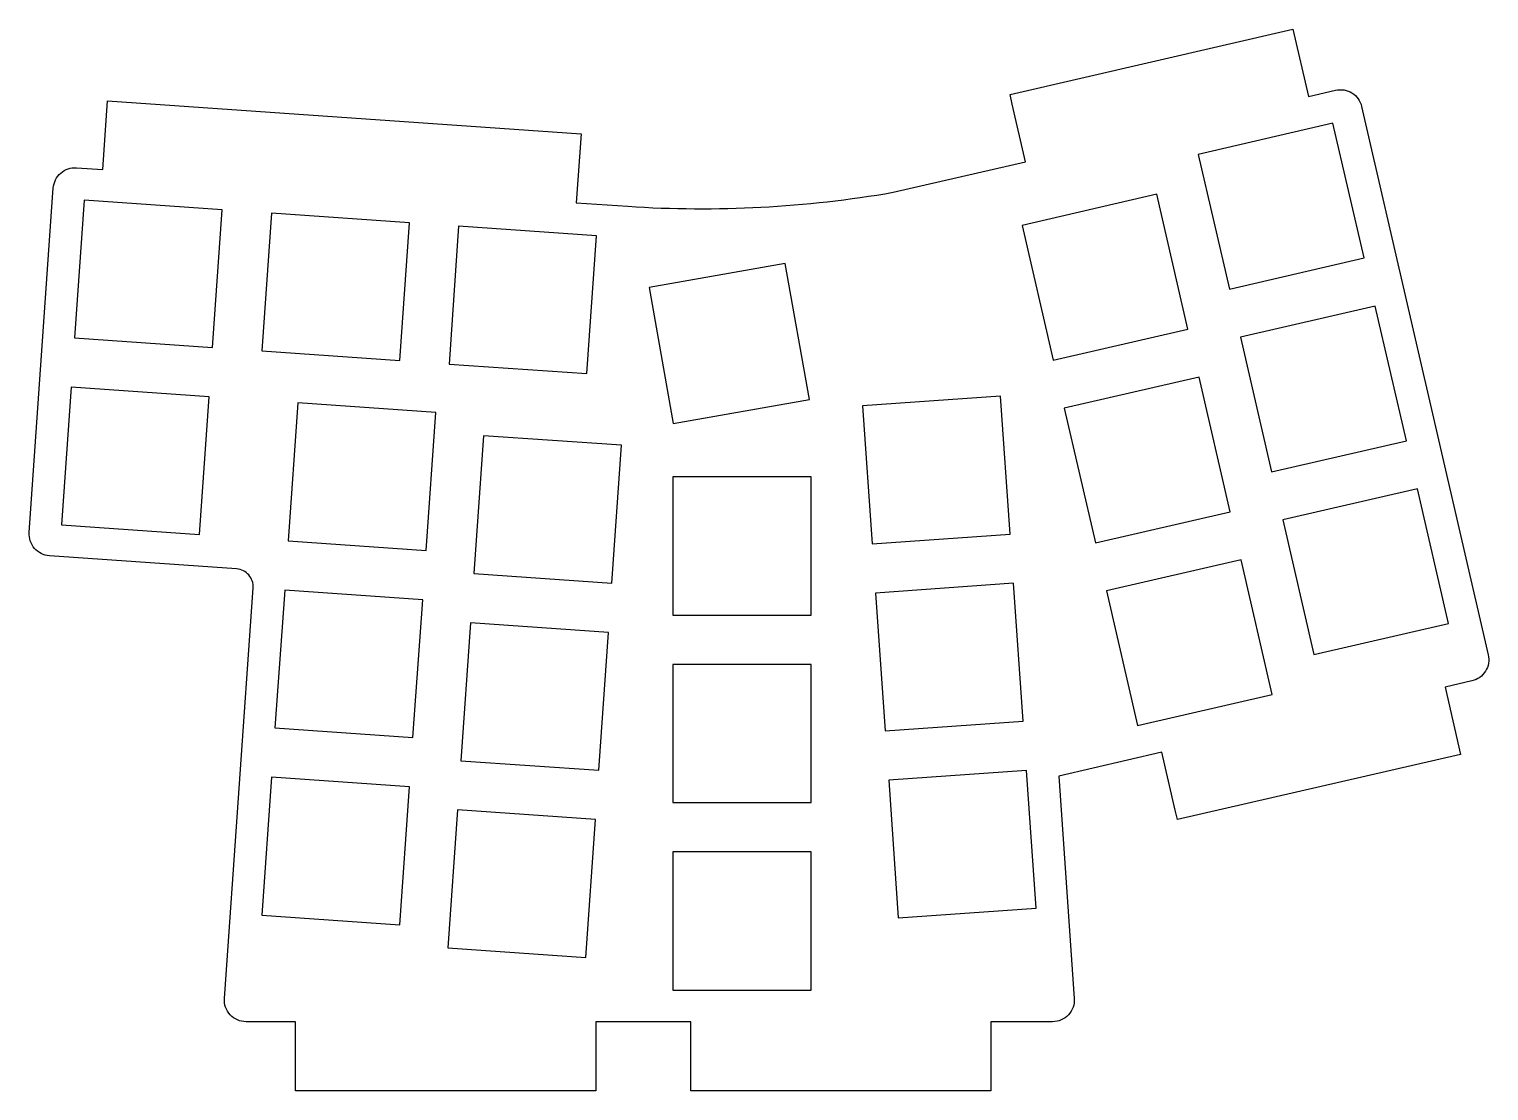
# Model space of a CAD drawing. Header units: millimetres. Extents: x -82 to 66, y -46 to 62.
import ezdxf

# ---------------------------------------------------------------- set-up
doc = ezdxf.new("R2010")
doc.units = ezdxf.units.MM
doc.layers.get('0').update_dxf_attribs({"linetype": 'CONTINUOUS'})

msp = doc.modelspace()

# ---------------------------------------------------------------- linework, layer by layer
msp.add_lwpolyline([(-61.9, -36.35), (-58.99, 5.25, 0.414214), (-60.66, 7.17), (-79.62, 8.5, -0.414214), (-81.66, 10.85), (-79.22, 45.76, -0.414214), (-76.87, 47.8), (-74.21, 47.62), (-73.73, 54.6), (-25.8, 51.25), (-26.29, 44.27), (-21.05, 43.9), (-21.05, 43.9, 0.059361), (5.8, 45.32), (19.2, 48.41), (17.85, 54.26), (17.63, 55.23), (46.27, 61.85), (47.85, 55.03), (50.58, 55.66, -0.414214), (53.22, 54.01), (66.04, -1.53, -0.414214), (64.39, -4.17), (61.66, -4.8), (63.24, -11.62), (34.59, -18.23), (34.36, -17.26), (33.01, -11.41), (22.56, -13.83), (24.13, -36.35, -0.434812), (21.94, -38.7), (15.7, -38.7), (15.7, -45.7), (-14.7, -45.7), (-14.7, -44.7), (-14.7, -38.7), (-24.3, -38.7), (-24.3, -45.7), (-54.7, -45.7), (-54.7, -44.7), (-54.7, -38.7), (-59.71, -38.7, -0.434812)], format="xyb", close=True)
for points in [[(53.47, 38.67), (50.32, 52.31), (36.68, 49.16), (39.83, 35.52)], [(-77.07, 30.58), (-63.1, 29.6), (-62.13, 43.56), (-76.09, 44.54)], [(35.63, 31.47), (32.48, 45.12), (18.84, 41.97), (21.99, 28.32)], [(-58.12, 29.25), (-44.15, 28.27), (-43.17, 42.24), (-57.14, 43.22)], [(-39.16, 27.92), (-25.2, 26.95), (-24.22, 40.91), (-38.19, 41.89)], [(-16.47, 21.9), (-2.68, 24.33), (-5.12, 38.11), (-18.9, 35.68)], [(57.75, 20.16), (54.6, 33.8), (40.96, 30.65), (44.11, 17.01)], [(39.91, 12.96), (36.76, 26.6), (23.12, 23.45), (26.27, 9.81)], [(-64.43, 10.65), (-63.45, 24.61), (-77.42, 25.59), (-78.4, 11.62)], [(-41.49, 9.04), (-40.51, 23.01), (-54.47, 23.98), (-55.45, 10.02)], [(17.64, 10.7), (16.66, 24.66), (2.69, 23.69), (3.67, 9.72)], [(-22.67, 5.72), (-21.69, 19.69), (-35.66, 20.66), (-36.64, 6.7)], [(-2.5, 2.5), (-2.5, 16.5), (-16.5, 16.5), (-16.5, 2.5)], [(62.02, 1.65), (58.87, 15.29), (45.23, 12.14), (48.38, -1.5)], [(44.18, -5.55), (41.03, 8.09), (27.39, 4.94), (30.54, -8.7)], [(-42.81, -9.91), (-41.83, 4.05), (-55.8, 5.03), (-56.78, -8.94)], [(18.96, -8.26), (17.99, 5.71), (4.02, 4.73), (5, -9.23)], [(-24, -13.23), (-23.02, 0.73), (-36.99, 1.71), (-37.96, -12.26)], [(-2.5, -16.5), (-2.5, -2.5), (-16.5, -2.5), (-16.5, -16.5)], [(20.29, -27.21), (19.31, -13.24), (5.35, -14.22), (6.32, -28.19)], [(-44.14, -28.87), (-43.16, -14.9), (-57.13, -13.92), (-58.1, -27.89)], [(-25.32, -32.19), (-24.35, -18.22), (-38.31, -17.24), (-39.29, -31.21)], [(-2.5, -35.5), (-2.5, -21.5), (-16.5, -21.5), (-16.5, -35.5)]]:
    msp.add_lwpolyline(points, close=True)

doc.saveas('drawing.dxf')
